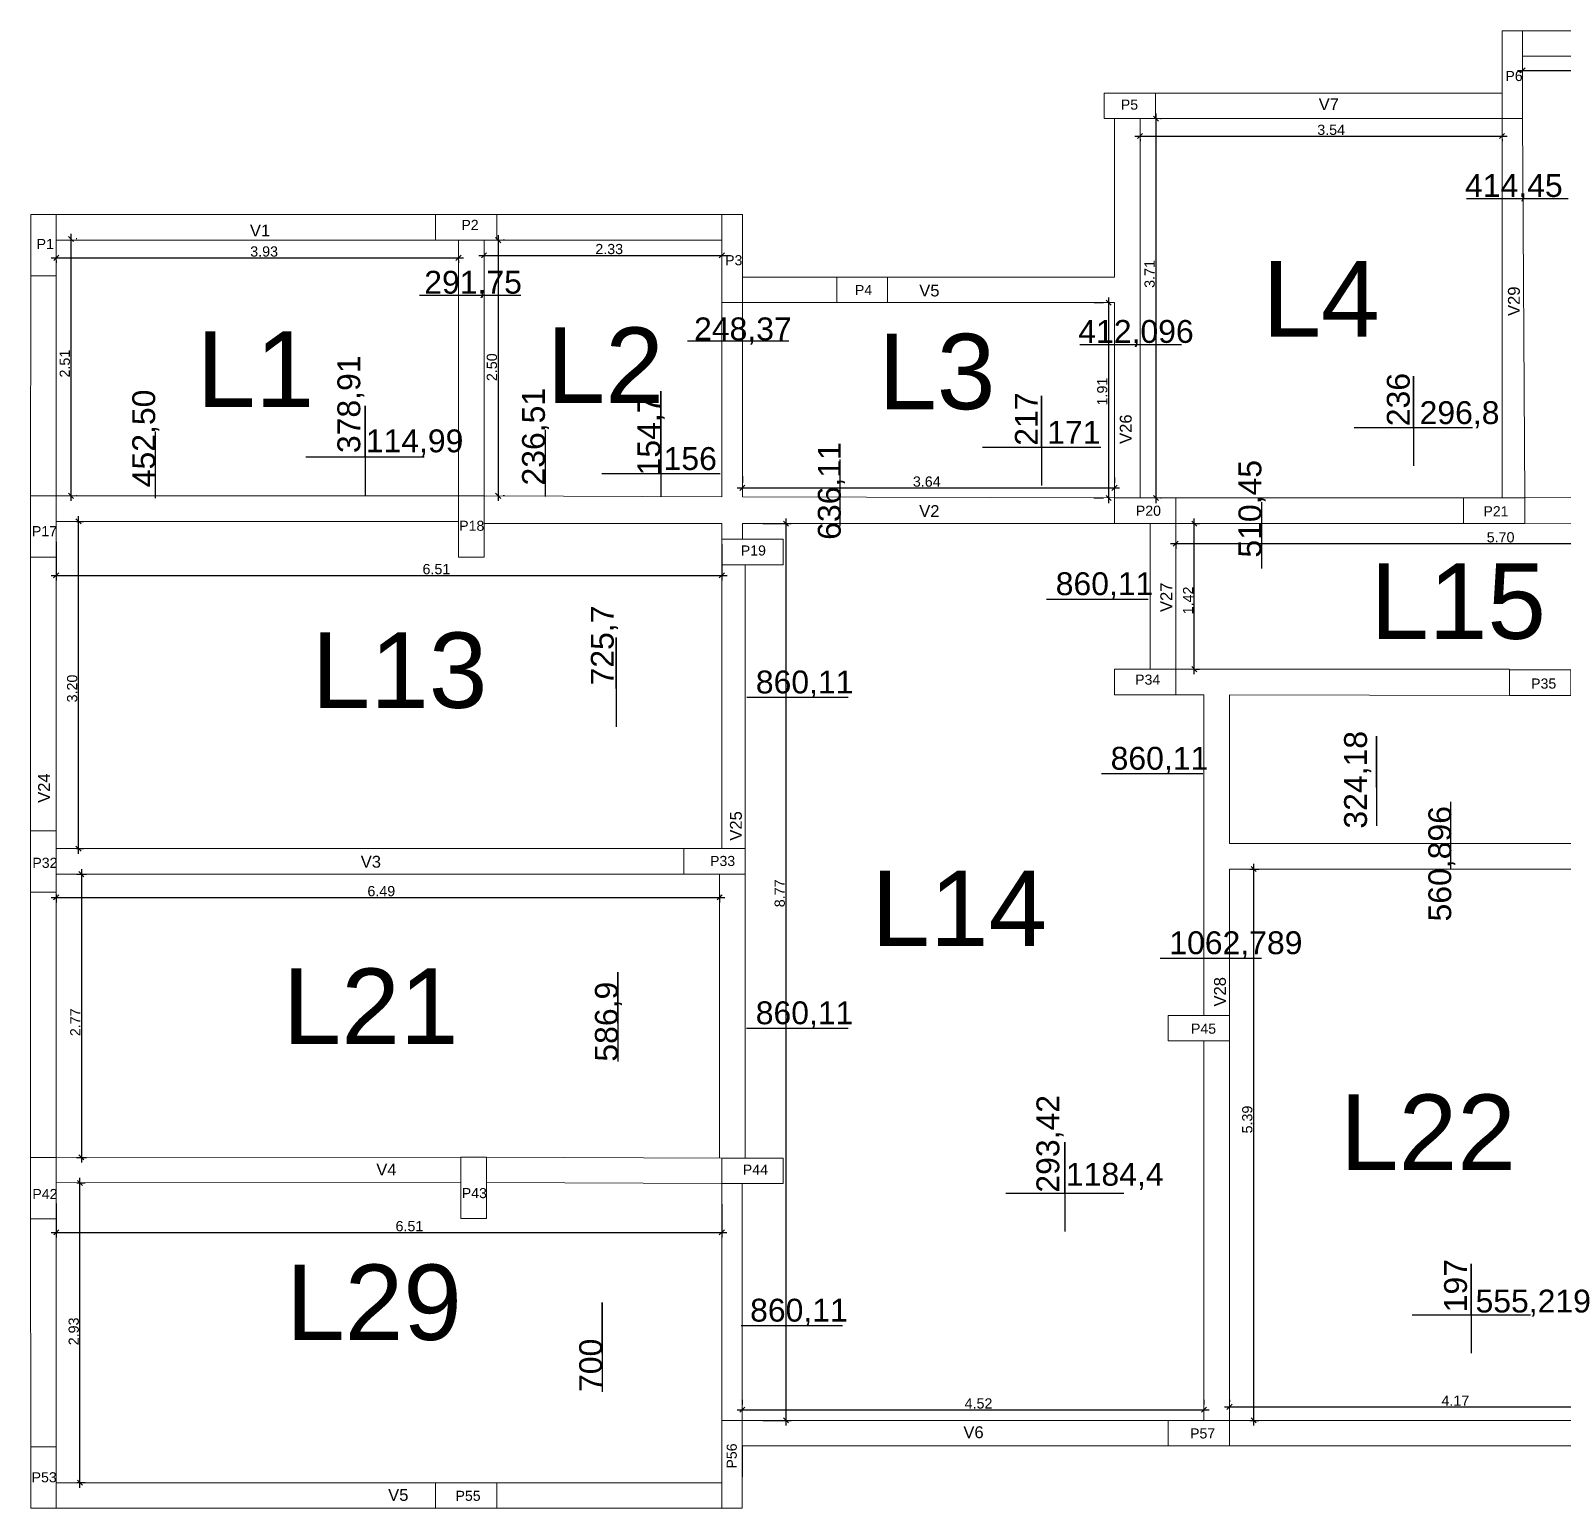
# Model space of a CAD drawing. Header units: millimetres. Extents: x 2878 to 6301, y 540 to 1980.
# Drawn here: x 2912.38 to 2927.36, y 620.79 to 635.24 of the extents above; entities that cross this region are included whole.
import ezdxf

# ---------------------------------------------------------------- set-up
doc = ezdxf.new("R2010")
doc.units = ezdxf.units.MM
doc.header["$LTSCALE"] = 4
for name, color, linetype, lineweight in [('ALVENARIA', 4, 'Continuous', 20), ('COTAS', 35, 'Continuous', 5), ('PILAR', 1, 'Continuous', 5), ('TEXTO', 5, 'Continuous', 20)]:
    doc.layers.add(name, color=color, linetype=linetype, lineweight=lineweight)
doc.layers.add('LINHA DE MOMENTOS', color=42, linetype='Continuous')
doc.styles.get("Standard").update_dxf_attribs({"font": 'arial.ttf'})
doc.dimstyles.new('ISO-25', dxfattribs={"dimscale": 0, "dimtxt": 0.1, "dimasz": 0.05, "dimexe": 0.05, "dimexo": 0.2, "dimgap": 0.01, "dimtad": 1, "dimzin": 4, "dimdsep": 46, "dimtxsty": 'Standard', "dimblk": 'OBLIQUE', "dimcen": 0.1, "dimdle": 0.05, "dimclrt": 256, "dimadec": 0, "dimazin": 0, "dimtfac": 1, "dimtix": 1, "dimtofl": 0, "dimtmove": 0, "dimatfit": 3, "dimfxl": 1, "dimtfillclr": 256, "dimarcsym": 0})

# ---------------------------------------------------------------- blocks, each defined once
blk = doc.blocks.new('PILAR')
at = {"layer": 'PILAR', "ltscale": 0.01}
blk.add_lwpolyline([(-0.15, 0), (0.1, 0), (0.1, -0.6), (-0.15, -0.6)], close=True, dxfattribs=at)
blk = doc.blocks.new('_Oblique')
at = {"color": 0, "linetype": 'ByBlock', "lineweight": -2}
blk.add_line((-0.5, -0.5), (0.5, 0.5), dxfattribs=at)
blk = doc.blocks.new('*D848')
at = {"layer": 'COTAS', "color": 0, "lineweight": -2, "transparency": 16777216}
for p, q in [((2912.584, 633.015), (2916.618, 633.015)), ((2912.634, 632.987), (2912.634, 632.965)), ((2916.568, 632.987), (2916.568, 632.965))]:
    blk.add_line(p, q, dxfattribs=at)
at = {"layer": 'Defpoints', "color": 0, "transparency": 16777216}
for p in [(2912.634, 633.187), (2916.568, 633.187), (2916.568, 633.015)]:
    blk.add_point(p, dxfattribs=at)
at = {"layer": 'COTAS', "color": 0, "lineweight": -2, "transparency": 16777216, "xscale": 0.05, "yscale": 0.05, "zscale": 0.05, "rotation": 180}
blk.add_blockref('_Oblique', (2912.634, 633.015), dxfattribs=at)
at = {"layer": 'COTAS', "color": 0, "lineweight": -2, "transparency": 16777216, "xscale": 0.05, "yscale": 0.05, "zscale": 0.05}
blk.add_blockref('_Oblique', (2916.568, 633.015), dxfattribs=at)
at = {"layer": 'COTAS', "transparency": 16777216, "insert": (2914.667, 633.076), "char_height": 0.1, "attachment_point": 5}
blk.add_mtext('3.93', dxfattribs=at)
blk = doc.blocks.new('*D849')
at = {"layer": 'COTAS', "color": 0, "lineweight": -2, "transparency": 16777216}
for p, q in [((2912.779, 630.637), (2912.779, 633.249)), ((2912.834, 633.199), (2912.829, 633.199)), ((2912.833, 630.687), (2912.829, 630.687))]:
    blk.add_line(p, q, dxfattribs=at)
at = {"layer": 'Defpoints', "color": 0, "transparency": 16777216}
for p in [(2912.634, 633.199), (2912.779, 633.199), (2912.633, 630.687)]:
    blk.add_point(p, dxfattribs=at)
at = {"layer": 'COTAS', "color": 0, "lineweight": -2, "transparency": 16777216, "xscale": 0.05, "yscale": 0.05, "zscale": 0.05}
for p, rotation in [((2912.779, 633.199), 90), ((2912.779, 630.687), 270)]:
    blk.add_blockref('_Oblique', p, dxfattribs=dict(at, rotation=rotation))
at = {"layer": 'COTAS', "transparency": 16777216, "insert": (2912.718, 631.98), "char_height": 0.1, "attachment_point": 5, "rotation": 90}
blk.add_mtext('2.51', dxfattribs=at)
blk = doc.blocks.new('*D850')
at = {"layer": 'COTAS', "color": 0, "lineweight": -2, "transparency": 16777216}
for p, q in [((2916.768, 633.039), (2919.194, 633.039)), ((2916.818, 632.987), (2916.818, 632.989)), ((2919.144, 632.987), (2919.144, 632.989))]:
    blk.add_line(p, q, dxfattribs=at)
at = {"layer": 'Defpoints', "color": 0, "transparency": 16777216}
for p in [(2916.818, 633.187), (2919.144, 633.187), (2919.144, 633.039)]:
    blk.add_point(p, dxfattribs=at)
at = {"layer": 'COTAS', "color": 0, "lineweight": -2, "transparency": 16777216, "xscale": 0.05, "yscale": 0.05, "zscale": 0.05, "rotation": 180}
blk.add_blockref('_Oblique', (2916.818, 633.039), dxfattribs=at)
at = {"layer": 'COTAS', "color": 0, "lineweight": -2, "transparency": 16777216, "xscale": 0.05, "yscale": 0.05, "zscale": 0.05}
blk.add_blockref('_Oblique', (2919.144, 633.039), dxfattribs=at)
at = {"layer": 'COTAS', "transparency": 16777216, "insert": (2918.042, 633.1), "char_height": 0.1, "attachment_point": 5}
blk.add_mtext('2.33', dxfattribs=at)
blk = doc.blocks.new('*D851')
at = {"layer": 'COTAS', "color": 0, "lineweight": -2, "transparency": 16777216}
for p, q in [((2916.956, 633.237), (2916.956, 630.637)), ((2917.018, 633.187), (2917.006, 633.187)), ((2917.018, 630.687), (2917.006, 630.687))]:
    blk.add_line(p, q, dxfattribs=at)
at = {"layer": 'Defpoints', "color": 0, "transparency": 16777216}
for p in [(2916.818, 633.187), (2916.818, 630.687), (2916.956, 630.687)]:
    blk.add_point(p, dxfattribs=at)
at = {"layer": 'COTAS', "color": 0, "lineweight": -2, "transparency": 16777216, "xscale": 0.05, "yscale": 0.05, "zscale": 0.05}
for p, rotation in [((2916.956, 633.187), 90), ((2916.956, 630.687), 270)]:
    blk.add_blockref('_Oblique', p, dxfattribs=dict(at, rotation=rotation))
at = {"layer": 'COTAS', "transparency": 16777216, "insert": (2916.895, 631.945), "char_height": 0.1, "attachment_point": 5, "rotation": 90}
blk.add_mtext('2.50', dxfattribs=at)
blk = doc.blocks.new('*D852')
at = {"layer": 'COTAS', "color": 0, "lineweight": -2, "transparency": 16777216}
for p, q in [((2919.344, 630.879), (2919.344, 630.815)), ((2922.984, 630.866), (2922.984, 630.815)), ((2919.294, 630.765), (2923.034, 630.765))]:
    blk.add_line(p, q, dxfattribs=at)
at = {"layer": 'Defpoints', "color": 0, "transparency": 16777216}
for p in [(2922.984, 630.765), (2919.344, 630.679), (2922.984, 630.666)]:
    blk.add_point(p, dxfattribs=at)
at = {"layer": 'COTAS', "color": 0, "lineweight": -2, "transparency": 16777216, "xscale": 0.05, "yscale": 0.05, "zscale": 0.05, "rotation": 180}
blk.add_blockref('_Oblique', (2919.344, 630.765), dxfattribs=at)
at = {"layer": 'COTAS', "color": 0, "lineweight": -2, "transparency": 16777216, "xscale": 0.05, "yscale": 0.05, "zscale": 0.05}
blk.add_blockref('_Oblique', (2922.984, 630.765), dxfattribs=at)
at = {"layer": 'COTAS', "transparency": 16777216, "insert": (2921.148, 630.826), "char_height": 0.1, "attachment_point": 5}
blk.add_mtext('3.64', dxfattribs=at)
blk = doc.blocks.new('*D853')
at = {"layer": 'COTAS', "color": 0, "lineweight": -2, "transparency": 16777216}
for p, q in [((2922.784, 632.577), (2922.876, 632.577)), ((2922.926, 632.627), (2922.926, 630.616)), ((2922.783, 630.666), (2922.876, 630.666))]:
    blk.add_line(p, q, dxfattribs=at)
at = {"layer": 'Defpoints', "color": 0, "transparency": 16777216}
for p in [(2922.984, 632.577), (2922.926, 630.666), (2922.983, 630.666)]:
    blk.add_point(p, dxfattribs=at)
at = {"layer": 'COTAS', "color": 0, "lineweight": -2, "transparency": 16777216, "xscale": 0.05, "yscale": 0.05, "zscale": 0.05}
for p, rotation in [((2922.926, 632.577), 90), ((2922.926, 630.666), 270)]:
    blk.add_blockref('_Oblique', p, dxfattribs=dict(at, rotation=rotation))
at = {"layer": 'COTAS', "transparency": 16777216, "insert": (2922.865, 631.707), "char_height": 0.1, "attachment_point": 5, "rotation": 90}
blk.add_mtext('1.91', dxfattribs=at)
blk = doc.blocks.new('*D854')
at = {"layer": 'COTAS', "color": 0, "lineweight": -2, "transparency": 16777216}
for p, q in [((2923.184, 634.205), (2926.824, 634.205)), ((2923.234, 634.176), (2923.234, 634.155)), ((2926.774, 634.176), (2926.774, 634.155))]:
    blk.add_line(p, q, dxfattribs=at)
at = {"layer": 'Defpoints', "color": 0, "transparency": 16777216}
for p in [(2923.234, 634.376), (2926.774, 634.376), (2926.774, 634.205)]:
    blk.add_point(p, dxfattribs=at)
at = {"layer": 'COTAS', "color": 0, "lineweight": -2, "transparency": 16777216, "xscale": 0.05, "yscale": 0.05, "zscale": 0.05, "rotation": 180}
blk.add_blockref('_Oblique', (2923.234, 634.205), dxfattribs=at)
at = {"layer": 'COTAS', "color": 0, "lineweight": -2, "transparency": 16777216, "xscale": 0.05, "yscale": 0.05, "zscale": 0.05}
blk.add_blockref('_Oblique', (2926.774, 634.205), dxfattribs=at)
at = {"layer": 'COTAS', "transparency": 16777216, "insert": (2925.103, 634.266), "char_height": 0.1, "attachment_point": 5}
blk.add_mtext('3.54', dxfattribs=at)
blk = doc.blocks.new('*D855')
at = {"layer": 'COTAS', "color": 0, "lineweight": -2, "transparency": 16777216}
for p, q in [((2923.389, 634.426), (2923.389, 630.616)), ((2923.434, 634.376), (2923.439, 634.376)), ((2923.434, 630.666), (2923.439, 630.666))]:
    blk.add_line(p, q, dxfattribs=at)
at = {"layer": 'Defpoints', "color": 0, "transparency": 16777216}
for p in [(2923.234, 634.376), (2923.234, 630.666), (2923.389, 630.666)]:
    blk.add_point(p, dxfattribs=at)
at = {"layer": 'COTAS', "color": 0, "lineweight": -2, "transparency": 16777216, "xscale": 0.05, "yscale": 0.05, "zscale": 0.05}
for p, rotation in [((2923.389, 634.376), 90), ((2923.389, 630.666), 270)]:
    blk.add_blockref('_Oblique', p, dxfattribs=dict(at, rotation=rotation))
at = {"layer": 'COTAS', "transparency": 16777216, "insert": (2923.328, 632.857), "char_height": 0.1, "attachment_point": 5, "rotation": 90}
blk.add_mtext('3.71', dxfattribs=at)
blk = doc.blocks.new('*D856')
at = {"layer": 'COTAS', "color": 0, "lineweight": -2, "transparency": 16777216}
for p, q in [((2926.924, 634.848), (2929.349, 634.848)), ((2926.974, 634.786), (2926.974, 634.798)), ((2929.299, 634.786), (2929.299, 634.798))]:
    blk.add_line(p, q, dxfattribs=at)
at = {"layer": 'Defpoints', "color": 0, "transparency": 16777216}
for p in [(2926.974, 634.986), (2929.299, 634.986), (2929.299, 634.848)]:
    blk.add_point(p, dxfattribs=at)
at = {"layer": 'COTAS', "color": 0, "lineweight": -2, "transparency": 16777216, "xscale": 0.05, "yscale": 0.05, "zscale": 0.05, "rotation": 180}
blk.add_blockref('_Oblique', (2926.974, 634.848), dxfattribs=at)
at = {"layer": 'COTAS', "color": 0, "lineweight": -2, "transparency": 16777216, "xscale": 0.05, "yscale": 0.05, "zscale": 0.05}
blk.add_blockref('_Oblique', (2929.299, 634.848), dxfattribs=at)
at = {"layer": 'COTAS', "transparency": 16777216, "insert": (2928.22, 634.909), "char_height": 0.1, "attachment_point": 5}
blk.add_mtext('2.33', dxfattribs=at)
blk = doc.blocks.new('*D810')
at = {"layer": 'COTAS', "color": 0, "lineweight": -2, "transparency": 16777216}
for p, q in [((2919.293, 621.75), (2923.909, 621.75)), ((2919.343, 621.846), (2919.343, 621.8)), ((2923.859, 621.846), (2923.859, 621.8))]:
    blk.add_line(p, q, dxfattribs=at)
at = {"layer": 'Defpoints', "color": 0, "transparency": 16777216}
for p in [(2923.859, 621.75), (2919.343, 621.646), (2923.859, 621.646)]:
    blk.add_point(p, dxfattribs=at)
at = {"layer": 'COTAS', "color": 0, "lineweight": -2, "transparency": 16777216, "xscale": 0.05, "yscale": 0.05, "zscale": 0.05, "rotation": 180}
blk.add_blockref('_Oblique', (2919.343, 621.75), dxfattribs=at)
at = {"layer": 'COTAS', "color": 0, "lineweight": -2, "transparency": 16777216, "xscale": 0.05, "yscale": 0.05, "zscale": 0.05}
blk.add_blockref('_Oblique', (2923.859, 621.75), dxfattribs=at)
at = {"layer": 'COTAS', "transparency": 16777216, "insert": (2921.654, 621.811), "char_height": 0.1, "attachment_point": 5}
blk.add_mtext('4.52', dxfattribs=at)
blk = doc.blocks.new('*D811')
at = {"layer": 'COTAS', "color": 0, "lineweight": -2, "transparency": 16777216}
for p, q in [((2919.544, 630.416), (2919.821, 630.416)), ((2919.771, 630.466), (2919.771, 621.596)), ((2919.543, 621.646), (2919.821, 621.646))]:
    blk.add_line(p, q, dxfattribs=at)
at = {"layer": 'Defpoints', "color": 0, "transparency": 16777216}
for p in [(2919.344, 630.416), (2919.343, 621.646), (2919.771, 621.646)]:
    blk.add_point(p, dxfattribs=at)
at = {"layer": 'COTAS', "color": 0, "lineweight": -2, "transparency": 16777216, "xscale": 0.05, "yscale": 0.05, "zscale": 0.05}
for p, rotation in [((2919.771, 630.416), 90), ((2919.771, 621.646), 270)]:
    blk.add_blockref('_Oblique', p, dxfattribs=dict(at, rotation=rotation))
at = {"layer": 'COTAS', "transparency": 16777216, "insert": (2919.71, 626.8), "char_height": 0.1, "attachment_point": 5, "rotation": 90}
blk.add_mtext('8.77', dxfattribs=at)
blk = doc.blocks.new('*D816')
at = {"layer": 'COTAS', "color": 0, "lineweight": -2, "transparency": 16777216}
for p, q in [((2924.059, 621.779), (2928.325, 621.779)), ((2924.109, 621.846), (2924.109, 621.829)), ((2928.275, 621.846), (2928.275, 621.829))]:
    blk.add_line(p, q, dxfattribs=at)
at = {"layer": 'Defpoints', "color": 0, "transparency": 16777216}
for p in [(2928.275, 621.779), (2924.109, 621.646), (2928.275, 621.646)]:
    blk.add_point(p, dxfattribs=at)
at = {"layer": 'COTAS', "color": 0, "lineweight": -2, "transparency": 16777216, "xscale": 0.05, "yscale": 0.05, "zscale": 0.05, "rotation": 180}
blk.add_blockref('_Oblique', (2924.109, 621.779), dxfattribs=at)
at = {"layer": 'COTAS', "color": 0, "lineweight": -2, "transparency": 16777216, "xscale": 0.05, "yscale": 0.05, "zscale": 0.05}
blk.add_blockref('_Oblique', (2928.275, 621.779), dxfattribs=at)
at = {"layer": 'COTAS', "transparency": 16777216, "insert": (2926.318, 621.839), "char_height": 0.1, "attachment_point": 5}
blk.add_mtext('4.17', dxfattribs=at)
blk = doc.blocks.new('*D817')
at = {"layer": 'COTAS', "color": 0, "lineweight": -2, "transparency": 16777216}
for p, q in [((2924.309, 627.037), (2924.394, 627.037)), ((2924.344, 627.087), (2924.344, 621.596)), ((2924.309, 621.646), (2924.394, 621.646))]:
    blk.add_line(p, q, dxfattribs=at)
at = {"layer": 'Defpoints', "color": 0, "transparency": 16777216}
for p in [(2924.109, 627.037), (2924.109, 621.646), (2924.344, 621.646)]:
    blk.add_point(p, dxfattribs=at)
at = {"layer": 'COTAS', "color": 0, "lineweight": -2, "transparency": 16777216, "xscale": 0.05, "yscale": 0.05, "zscale": 0.05}
for p, rotation in [((2924.344, 627.037), 90), ((2924.344, 621.646), 270)]:
    blk.add_blockref('_Oblique', p, dxfattribs=dict(at, rotation=rotation))
at = {"layer": 'COTAS', "transparency": 16777216, "insert": (2924.283, 624.588), "char_height": 0.1, "attachment_point": 5, "rotation": 90}
blk.add_mtext('5.39', dxfattribs=at)
blk = doc.blocks.new('*D832')
at = {"layer": 'COTAS', "color": 0, "lineweight": -2, "transparency": 16777216}
for p, q in [((2912.633, 630.237), (2912.633, 629.859)), ((2919.144, 630.216), (2919.144, 629.859)), ((2912.583, 629.909), (2919.194, 629.909))]:
    blk.add_line(p, q, dxfattribs=at)
at = {"layer": 'Defpoints', "color": 0, "transparency": 16777216}
for p in [(2912.633, 630.437), (2919.144, 630.416), (2919.144, 629.909)]:
    blk.add_point(p, dxfattribs=at)
at = {"layer": 'COTAS', "color": 0, "lineweight": -2, "transparency": 16777216, "xscale": 0.05, "yscale": 0.05, "zscale": 0.05, "rotation": 180}
blk.add_blockref('_Oblique', (2912.633, 629.909), dxfattribs=at)
at = {"layer": 'COTAS', "color": 0, "lineweight": -2, "transparency": 16777216, "xscale": 0.05, "yscale": 0.05, "zscale": 0.05}
blk.add_blockref('_Oblique', (2919.144, 629.909), dxfattribs=at)
at = {"layer": 'COTAS', "transparency": 16777216, "insert": (2916.352, 629.97), "char_height": 0.1, "attachment_point": 5}
blk.add_mtext('6.51', dxfattribs=at)
blk = doc.blocks.new('*D833')
at = {"layer": 'COTAS', "color": 0, "lineweight": -2, "transparency": 16777216}
for p, q in [((2912.833, 630.437), (2912.901, 630.437)), ((2912.851, 627.187), (2912.851, 630.487)), ((2912.833, 627.237), (2912.901, 627.237))]:
    blk.add_line(p, q, dxfattribs=at)
at = {"layer": 'Defpoints', "color": 0, "transparency": 16777216}
for p in [(2912.633, 630.437), (2912.851, 630.437), (2912.633, 627.237)]:
    blk.add_point(p, dxfattribs=at)
at = {"layer": 'COTAS', "color": 0, "lineweight": -2, "transparency": 16777216, "xscale": 0.05, "yscale": 0.05, "zscale": 0.05}
for p, rotation in [((2912.851, 630.437), 90), ((2912.851, 627.237), 270)]:
    blk.add_blockref('_Oblique', p, dxfattribs=dict(at, rotation=rotation))
at = {"layer": 'COTAS', "transparency": 16777216, "insert": (2912.79, 628.803), "char_height": 0.1, "attachment_point": 5, "rotation": 90}
blk.add_mtext('3.20', dxfattribs=at)
blk = doc.blocks.new('*D836')
at = {"layer": 'COTAS', "color": 0, "lineweight": -2, "transparency": 16777216}
for p, q in [((2923.764, 628.942), (2923.764, 630.466)), ((2923.783, 630.416), (2923.814, 630.416)), ((2923.784, 628.992), (2923.814, 628.992))]:
    blk.add_line(p, q, dxfattribs=at)
at = {"layer": 'Defpoints', "color": 0, "transparency": 16777216}
for p in [(2923.583, 630.416), (2923.764, 630.416), (2923.584, 628.992)]:
    blk.add_point(p, dxfattribs=at)
at = {"layer": 'COTAS', "color": 0, "lineweight": -2, "transparency": 16777216, "xscale": 0.05, "yscale": 0.05, "zscale": 0.05}
for p, rotation in [((2923.764, 630.416), 90), ((2923.764, 628.992), 270)]:
    blk.add_blockref('_Oblique', p, dxfattribs=dict(at, rotation=rotation))
at = {"layer": 'COTAS', "transparency": 16777216, "insert": (2923.704, 629.664), "char_height": 0.1, "attachment_point": 5, "rotation": 90}
blk.add_mtext('1.42', dxfattribs=at)
blk = doc.blocks.new('*D837')
at = {"layer": 'COTAS', "color": 0, "lineweight": -2, "transparency": 16777216}
for p, q in [((2923.533, 630.22), (2929.337, 630.22)), ((2923.583, 630.216), (2923.583, 630.17)), ((2929.287, 630.234), (2929.287, 630.17))]:
    blk.add_line(p, q, dxfattribs=at)
at = {"layer": 'Defpoints', "color": 0, "transparency": 16777216}
for p in [(2923.583, 630.416), (2929.287, 630.434), (2929.287, 630.22)]:
    blk.add_point(p, dxfattribs=at)
at = {"layer": 'COTAS', "color": 0, "lineweight": -2, "transparency": 16777216, "xscale": 0.05, "yscale": 0.05, "zscale": 0.05, "rotation": 180}
blk.add_blockref('_Oblique', (2923.583, 630.22), dxfattribs=at)
at = {"layer": 'COTAS', "color": 0, "lineweight": -2, "transparency": 16777216, "xscale": 0.05, "yscale": 0.05, "zscale": 0.05}
blk.add_blockref('_Oblique', (2929.287, 630.22), dxfattribs=at)
at = {"layer": 'COTAS', "transparency": 16777216, "insert": (2926.76, 630.281), "char_height": 0.1, "attachment_point": 5}
blk.add_mtext('5.70', dxfattribs=at)
blk = doc.blocks.new('*D840')
at = {"layer": 'COTAS', "color": 0, "lineweight": -2, "transparency": 16777216}
for p, q in [((2912.833, 626.987), (2912.93, 626.987)), ((2912.88, 627.037), (2912.88, 624.168)), ((2912.833, 624.218), (2912.93, 624.218))]:
    blk.add_line(p, q, dxfattribs=at)
at = {"layer": 'Defpoints', "color": 0, "transparency": 16777216}
for p in [(2912.633, 626.987), (2912.633, 624.218), (2912.88, 624.218)]:
    blk.add_point(p, dxfattribs=at)
at = {"layer": 'COTAS', "color": 0, "lineweight": -2, "transparency": 16777216, "xscale": 0.05, "yscale": 0.05, "zscale": 0.05}
for p, rotation in [((2912.88, 626.987), 90), ((2912.88, 624.218), 270)]:
    blk.add_blockref('_Oblique', p, dxfattribs=dict(at, rotation=rotation))
at = {"layer": 'COTAS', "transparency": 16777216, "insert": (2912.82, 625.539), "char_height": 0.1, "attachment_point": 5, "rotation": 90}
blk.add_mtext('2.77', dxfattribs=at)
blk = doc.blocks.new('*D841')
at = {"layer": 'COTAS', "color": 0, "lineweight": -2, "transparency": 16777216}
for p, q in [((2912.583, 626.76), (2919.172, 626.76)), ((2912.633, 626.787), (2912.633, 626.71)), ((2919.122, 626.787), (2919.122, 626.71))]:
    blk.add_line(p, q, dxfattribs=at)
at = {"layer": 'Defpoints', "color": 0, "transparency": 16777216}
for p in [(2912.633, 626.987), (2919.122, 626.987), (2919.122, 626.76)]:
    blk.add_point(p, dxfattribs=at)
at = {"layer": 'COTAS', "color": 0, "lineweight": -2, "transparency": 16777216, "xscale": 0.05, "yscale": 0.05, "zscale": 0.05, "rotation": 180}
blk.add_blockref('_Oblique', (2912.633, 626.76), dxfattribs=at)
at = {"layer": 'COTAS', "color": 0, "lineweight": -2, "transparency": 16777216, "xscale": 0.05, "yscale": 0.05, "zscale": 0.05}
blk.add_blockref('_Oblique', (2919.122, 626.76), dxfattribs=at)
at = {"layer": 'COTAS', "transparency": 16777216, "insert": (2915.813, 626.821), "char_height": 0.1, "attachment_point": 5}
blk.add_mtext('6.49', dxfattribs=at)
blk = doc.blocks.new('*D842')
at = {"layer": 'COTAS', "color": 0, "lineweight": -2, "transparency": 16777216}
for p, q in [((2912.634, 623.768), (2912.634, 623.434)), ((2919.143, 623.761), (2919.143, 623.434)), ((2912.584, 623.484), (2919.193, 623.484))]:
    blk.add_line(p, q, dxfattribs=at)
at = {"layer": 'Defpoints', "color": 0, "transparency": 16777216}
for p in [(2912.634, 623.968), (2919.143, 623.961), (2919.143, 623.484)]:
    blk.add_point(p, dxfattribs=at)
at = {"layer": 'COTAS', "color": 0, "lineweight": -2, "transparency": 16777216, "xscale": 0.05, "yscale": 0.05, "zscale": 0.05, "rotation": 180}
blk.add_blockref('_Oblique', (2912.634, 623.484), dxfattribs=at)
at = {"layer": 'COTAS', "color": 0, "lineweight": -2, "transparency": 16777216, "xscale": 0.05, "yscale": 0.05, "zscale": 0.05}
blk.add_blockref('_Oblique', (2919.143, 623.484), dxfattribs=at)
at = {"layer": 'COTAS', "transparency": 16777216, "insert": (2916.088, 623.545), "char_height": 0.1, "attachment_point": 5}
blk.add_mtext('6.51', dxfattribs=at)
blk = doc.blocks.new('*D843')
at = {"layer": 'COTAS', "color": 0, "lineweight": -2, "transparency": 16777216}
for p, q in [((2912.834, 623.968), (2912.916, 623.968)), ((2912.866, 620.988), (2912.866, 624.018)), ((2912.834, 621.038), (2912.916, 621.038))]:
    blk.add_line(p, q, dxfattribs=at)
at = {"layer": 'Defpoints', "color": 0, "transparency": 16777216}
for p in [(2912.634, 623.968), (2912.866, 623.968), (2912.634, 621.038)]:
    blk.add_point(p, dxfattribs=at)
at = {"layer": 'COTAS', "color": 0, "lineweight": -2, "transparency": 16777216, "xscale": 0.05, "yscale": 0.05, "zscale": 0.05}
for p, rotation in [((2912.866, 623.968), 90), ((2912.866, 621.038), 270)]:
    blk.add_blockref('_Oblique', p, dxfattribs=dict(at, rotation=rotation))
at = {"layer": 'COTAS', "transparency": 16777216, "insert": (2912.805, 622.516), "char_height": 0.1, "attachment_point": 5, "rotation": 90}
blk.add_mtext('2.93', dxfattribs=at)

msp = doc.modelspace()

# ---------------------------------------------------------------- linework, layer by layer
at = {"layer": 'ALVENARIA'}
for p, q in [((2929.173, 635.236), (2926.974, 635.236)), ((2929.173, 634.986), (2926.974, 634.986)), ((2923.384, 634.626), (2926.774, 634.626)), ((2922.984, 632.827), (2922.984, 634.376)), ((2923.234, 630.666), (2923.234, 634.376)), ((2923.384, 634.376), (2926.774, 634.376)), ((2926.774, 634.376), (2926.774, 630.666)), ((2926.996, 630.666), (2926.974, 634.376)), ((2912.634, 633.437), (2916.344, 633.437)), ((2916.644, 633.437), (2916.644, 633.437)), ((2916.944, 633.437), (2919.144, 633.437)), ((2919.344, 633.437), (2919.344, 632.727)), ((2916.344, 633.187), (2912.634, 633.187)), ((2916.568, 630.687), (2916.568, 633.187)), ((2916.744, 633.187), (2916.944, 633.187)), ((2916.818, 630.687), (2916.818, 633.187)), ((2916.944, 633.187), (2919.144, 633.187)), ((2912.384, 632.837), (2912.383, 630.687)), ((2912.634, 632.837), (2912.633, 630.687)), ((2920.269, 632.827), (2919.344, 632.827)), ((2920.764, 632.827), (2920.269, 632.827)), ((2920.764, 632.827), (2922.984, 632.827)), ((2919.144, 632.577), (2919.144, 630.679)), ((2919.344, 632.577), (2920.269, 632.577)), ((2919.344, 632.577), (2919.344, 630.679)), ((2920.444, 632.577), (2920.269, 632.577)), ((2920.764, 632.577), (2920.544, 632.577)), ((2920.764, 632.577), (2922.984, 632.577)), ((2922.984, 630.666), (2922.984, 632.577)), ((2916.568, 630.687), (2912.633, 630.687)), ((2919.144, 630.679), (2916.818, 630.687)), ((2922.984, 630.666), (2919.344, 630.679)), ((2926.396, 630.666), (2923.583, 630.666)), ((2926.994, 630.666), (2929.289, 630.684)), ((2916.568, 630.437), (2912.633, 630.437)), ((2919.144, 630.416), (2916.818, 630.416)), ((2919.144, 630.416), (2919.144, 630.262)), ((2922.983, 630.416), (2919.344, 630.416)), ((2919.344, 630.416), (2919.344, 630.262)), ((2922.984, 630.516), (2922.984, 630.516)), ((2923.334, 628.992), (2923.334, 630.416)), ((2926.396, 630.416), (2923.583, 630.416)), ((2923.584, 628.992), (2923.584, 630.416)), ((2926.996, 630.416), (2929.287, 630.434)), ((2912.383, 630.087), (2912.383, 627.412)), ((2912.633, 630.087), (2912.633, 627.412)), ((2919.143, 630.012), (2919.143, 627.237)), ((2919.372, 627.237), (2919.372, 630.012)), ((2923.584, 628.992), (2926.846, 628.992)), ((2923.859, 628.741), (2923.584, 628.742)), ((2923.859, 625.606), (2923.859, 628.741)), ((2926.846, 628.735), (2924.109, 628.741)), ((2924.109, 627.287), (2924.109, 628.741)), ((2927.875, 627.287), (2924.109, 627.287)), ((2918.772, 627.237), (2912.633, 627.237)), ((2918.772, 626.987), (2912.633, 626.987)), ((2919.122, 626.987), (2919.122, 624.211)), ((2919.372, 626.987), (2919.372, 624.211)), ((2924.109, 625.606), (2924.109, 627.037)), ((2927.875, 627.037), (2924.109, 627.037)), ((2912.383, 624.218), (2912.383, 626.812)), ((2912.633, 624.218), (2912.633, 626.812)), ((2923.859, 621.646), (2923.859, 625.356)), ((2924.109, 621.646), (2924.109, 625.356)), ((2916.591, 624.221), (2912.633, 624.218)), ((2919.143, 624.211), (2916.841, 624.221)), ((2916.591, 623.971), (2912.634, 623.968)), ((2919.142, 623.961), (2916.84, 623.971)), ((2919.143, 623.961), (2919.143, 621.646)), ((2919.343, 621.646), (2919.343, 623.961)), ((2912.384, 621.386), (2912.383, 623.618)), ((2912.634, 621.386), (2912.633, 623.618)), ((2923.509, 621.646), (2919.343, 621.646)), ((2924.109, 621.646), (2928.275, 621.646)), ((2919.343, 620.786), (2919.344, 621.396)), ((2923.509, 621.396), (2919.344, 621.396)), ((2924.109, 621.396), (2928.275, 621.396)), ((2916.344, 621.036), (2912.63, 621.036)), ((2916.744, 621.036), (2916.944, 621.036)), ((2919.143, 621.036), (2916.944, 621.036)), ((2916.344, 620.786), (2912.634, 620.786)), ((2916.644, 620.786), (2916.944, 620.786)), ((2919.143, 620.786), (2916.944, 620.786))]:
    msp.add_line(p, q, dxfattribs=at)
at = {"layer": 'ALVENARIA', "ltscale": 200}
msp.add_line((2912.634, 633.437), (2912.634, 633.437), dxfattribs=at)
at = {"layer": 'ALVENARIA', "ltscale": 0.03}
for p, q in [((2912.633, 627.437), (2912.633, 627.537)), ((2923.734, 625.356), (2923.734, 625.356)), ((2912.634, 620.786), (2912.484, 620.786))]:
    msp.add_line(p, q, dxfattribs=at)
at = {"layer": 'LINHA DE MOMENTOS'}
for p, q in [((2927.42, 633.591), (2926.428, 633.591)), ((2917.177, 632.646), (2916.185, 632.646)), ((2919.8, 632.201), (2918.809, 632.201)), ((2923.638, 632.164), (2922.646, 632.164)), ((2913.606, 630.665), (2913.606, 631.315)), ((2917.418, 630.682), (2917.418, 631.332)), ((2925.329, 631.357), (2926.486, 631.357)), ((2921.693, 631.164), (2922.849, 631.164)), ((2915.076, 631.067), (2916.232, 631.067)), ((2920.3, 630.392), (2920.3, 631.042)), ((2917.97, 630.904), (2919.126, 630.904)), ((2924.426, 629.977), (2924.426, 630.626)), ((2923.312, 629.675), (2922.32, 629.675)), ((2920.379, 628.714), (2919.387, 628.714)), ((2923.849, 627.968), (2922.858, 627.968)), ((2926.273, 627.044), (2926.273, 627.694)), ((2924.423, 626.164), (2923.431, 626.164)), ((2920.378, 625.479), (2919.386, 625.479)), ((2921.92, 623.868), (2923.076, 623.868)), ((2925.895, 622.677), (2927.051, 622.677)), ((2920.322, 622.57), (2919.331, 622.57))]:
    msp.add_line(p, q, dxfattribs=at)
for points in [[(2925.907, 631.357), (2925.907, 631.857), (2925.907, 630.982)], [(2918.548, 631.004), (2918.548, 631.712), (2918.548, 630.683)], [(2922.271, 631.164), (2922.271, 631.664), (2922.271, 630.789)], [(2915.654, 631.067), (2915.654, 631.567), (2915.654, 630.692)], [(2918.109, 628.802), (2918.109, 629.302), (2918.109, 628.427)], [(2925.546, 627.836), (2925.546, 628.336), (2925.546, 627.461)], [(2918.126, 625.529), (2918.126, 626.029), (2918.126, 625.154)], [(2922.498, 623.868), (2922.498, 624.368), (2922.498, 623.493)], [(2926.473, 622.677), (2926.473, 623.178), (2926.473, 622.302)], [(2917.972, 622.299), (2917.972, 622.799), (2917.972, 621.924)]]:
    msp.add_lwpolyline(points, dxfattribs=at)
at = {"layer": 'PILAR', "color": 1, "ltscale": 0.01}
for points in [[(2926.774, 635.236), (2926.974, 635.236), (2926.974, 634.376), (2926.774, 634.376)], [(2923.384, 634.376), (2923.384, 634.626), (2922.884, 634.626), (2922.884, 634.376)], [(2919.144, 633.437), (2919.344, 633.437), (2919.344, 632.577), (2919.144, 632.577)], [(2919.143, 621.646), (2919.343, 621.646), (2919.343, 620.786), (2919.143, 620.786)]]:
    msp.add_lwpolyline(points, close=True, dxfattribs=at)
at = {"layer": 'PILAR', "ltscale": 0.01}
msp.add_lwpolyline([(2920.764, 632.577), (2920.764, 632.827), (2920.269, 632.827), (2920.269, 632.577)], close=True, dxfattribs=at)

# ---------------------------------------------------------------- block references
at = {"layer": 'COTAS', "xscale": -1}
for p, rotation in [((2912.534, 632.837), 180), ((2916.344, 633.287), 90), ((2922.983, 630.516), 90), ((2926.396, 630.516), 90), ((2919.743, 630.162), 270.0000000000001), ((2922.984, 628.842), 90), ((2926.846, 628.835), 90), ((2912.534, 620.786), 180)]:
    msp.add_blockref('PILAR', p, dxfattribs=dict(at, rotation=rotation))
at = {"layer": 'COTAS'}
for p, rotation in [((2912.483, 630.087), 180), ((2916.668, 630.087), 180), ((2912.483, 626.812), 180), ((2918.772, 627.137), 89.99999999999997), ((2924.109, 625.456), 270), ((2912.483, 623.618), 180), ((2916.691, 623.621), 180), ((2919.743, 624.061), 269.9999999999999), ((2924.109, 621.496), 270), ((2916.344, 620.936), 90)]:
    msp.add_blockref('PILAR', p, dxfattribs=dict(at, rotation=rotation))

# ---------------------------------------------------------------- texts
at = {"layer": 'COTAS', "attachment_point": 1}
for s, insert, char_height in [('P6', (2926.807, 634.842), 0.0988), ('P5', (2923.046, 634.562), 0.0988), ('V7', (2924.981, 634.575), 0.116), ('V1', (2914.528, 633.34), 0.116), ('P2', (2916.596, 633.386), 0.0988), ('P1', (2912.442, 633.199), 0.0988), ('P3', (2919.176, 633.041), 0.0988), ('L4', (2924.431, 632.982), 0.7375), ('P4', (2920.445, 632.749), 0.0988), ('V5', (2921.074, 632.753), 0.116), ('L2', (2917.43, 632.334), 0.7375), ('L1', (2914.009, 632.295), 0.7375), ('L3', (2920.673, 632.272), 0.7375), ('V2', (2921.074, 630.596), 0.116), ('P20', (2923.193, 630.591), 0.0988), ('P21', (2926.592, 630.586), 0.0988), ('P18', (2916.575, 630.444), 0.0988), ('P17', (2912.396, 630.391), 0.0988), ('P19', (2919.329, 630.202), 0.0988), ('L15', (2925.485, 630.026), 0.7375), ('L13', (2915.132, 629.351), 0.7375), ('P34', (2923.186, 628.939), 0.0988), ('P35', (2927.059, 628.901), 0.0988), ('P32', (2912.4, 627.148), 0.0988), ('V3', (2915.612, 627.167), 0.116), ('P33', (2919.028, 627.166), 0.0988), ('L14', (2920.606, 627.021), 0.7375), ('L21', (2914.849, 626.065), 0.7375), ('P45', (2923.732, 625.526), 0.0988), ('L22', (2925.19, 624.833), 0.7375), ('V4', (2915.764, 624.157), 0.116), ('P44', (2919.349, 624.147), 0.0988), ('P42', (2912.4, 623.909), 0.0988), ('P43', (2916.6, 623.918), 0.0988), ('L29', (2914.882, 623.17), 0.7375), ('V6', (2921.506, 621.588), 0.116), ('P57', (2923.723, 621.568), 0.0988), ('P53', (2912.393, 621.139), 0.0988), ('V5', (2915.88, 620.975), 0.116), ('P55', (2916.539, 620.958), 0.0988)]:
    msp.add_mtext_dynamic_manual_height_columns(s, width=2.5, gutter_width=12.5, heights=[1.872], dxfattribs=dict(at, insert=insert, char_height=char_height))
at = {"layer": 'COTAS', "attachment_point": 1, "rotation": 90}
for s, insert, char_height in [('V29', (2926.832, 632.446), 0.116), ('V26', (2923.036, 631.195), 0.116), ('V27', (2923.432, 629.551), 0.116), ('V24', (2912.456, 627.685), 0.116), ('V25', (2919.223, 627.315), 0.116), ('V28', (2923.957, 625.693), 0.116), ('P56', (2919.191, 621.175), 0.0988)]:
    msp.add_mtext_dynamic_manual_height_columns(s, width=2.5, gutter_width=12.5, heights=[1.872], dxfattribs=dict(at, insert=insert, char_height=char_height))
at = {"layer": 'TEXTO'}
for s, p in [('414,45', (2926.412, 633.61)), ('291,75', (2916.233, 632.664)), ('248,37', (2918.872, 632.208)), ('412,096', (2922.63, 632.183)), ('296,8', (2925.968, 631.389)), ('114,99', (2915.661, 631.113)), ('171', (2922.326, 631.197)), ('156', (2918.574, 630.94)), ('860,11', (2922.409, 629.716)), ('860,11', (2919.476, 628.755)), ('860,11', (2922.946, 628.009)), ('1062,789  ', (2923.52, 626.205)), ('860,11', (2919.475, 625.52)), ('1184,4 ', (2922.509, 623.941)), ('555,219 ', (2926.515, 622.701)), ('860,11', (2919.42, 622.612))]:
    msp.add_text(s, height=0.2235, dxfattribs=at).set_placement(p)
for s, p in [('378,91', (2915.607, 631.105)), ('236', (2925.871, 631.368)), ('452,50', (2913.601, 630.771)), ('236,51', (2917.413, 630.788)), ('154,7', (2918.542, 630.887)), ('217', (2922.234, 631.177)), ('636,11', (2920.306, 630.257)), ('510,45', (2924.42, 630.083)), ('725,7', (2918.086, 628.833)), ('324,18', (2925.453, 627.433)), ('560,896', (2926.277, 626.525)), ('586,9', (2918.126, 625.154)), ('293,42', (2922.444, 623.873)), ('197', (2926.431, 622.703)), ('700', (2917.972, 621.924))]:
    msp.add_text(s, height=0.2235, rotation=90, dxfattribs=at).set_placement(p)

# ---------------------------------------------------------------- dimensions: what is measured, and where the dimension line sits
at = {"layer": 'COTAS'}
for base, p1, p2, picture, middle in [((2929.2993, 634.8479), (2926.9741, 634.9862), (2929.2993, 634.9863), '*D856', (2928.2195, 634.8479)), ((2926.774, 634.205), (2923.234, 634.376), (2926.774, 634.376), '*D854', (2925.103, 634.205)), ((2916.568, 633.015), (2912.634, 633.187), (2916.568, 633.187), '*D848', (2914.667, 633.015)), ((2919.144, 633.039), (2916.818, 633.187), (2919.144, 633.187), '*D850', (2918.042, 633.039)), ((2922.984, 630.765), (2919.344, 630.679), (2922.984, 630.666), '*D852', (2921.148, 630.765)), ((2919.144, 629.909), (2912.633, 630.437), (2919.144, 630.416), '*D832', (2916.352, 629.909)), ((2929.287, 630.22), (2923.583, 630.416), (2929.287, 630.434), '*D837', (2926.76, 630.22)), ((2919.122, 626.76), (2912.633, 626.987), (2919.122, 626.987), '*D841', (2915.813, 626.76)), ((2919.143, 623.484), (2912.634, 623.968), (2919.143, 623.961), '*D842', (2916.088, 623.484)), ((2923.859, 621.75), (2919.343, 621.646), (2923.859, 621.646), '*D810', (2921.654, 621.75)), ((2928.275, 621.779), (2924.109, 621.646), (2928.275, 621.646), '*D816', (2926.318, 621.779))]:
    dim = msp.add_linear_dim(base=base, p1=p1, p2=p2, dimstyle='ISO-25', override={"dimscale": 1}, dxfattribs=at)
    dim.commit()
    dim.dimension.update_dxf_attribs({"geometry": picture, "text_midpoint": middle, "dimtype": 160})
for base, p1, p2, picture, middle in [((2923.389, 630.666), (2923.234, 634.376), (2923.234, 630.666), '*D855', (2923.389, 632.857)), ((2912.779, 633.199), (2912.633, 630.687), (2912.634, 633.199), '*D849', (2912.779, 631.98)), ((2916.956, 630.687), (2916.818, 633.187), (2916.818, 630.687), '*D851', (2916.956, 631.945)), ((2922.926, 630.666), (2922.984, 632.577), (2922.983, 630.666), '*D853', (2922.926, 631.707)), ((2912.851, 630.437), (2912.633, 627.237), (2912.633, 630.437), '*D833', (2912.851, 628.803)), ((2919.771, 621.646), (2919.344, 630.416), (2919.343, 621.646), '*D811', (2919.771, 626.8)), ((2923.764, 630.416), (2923.584, 628.992), (2923.583, 630.416), '*D836', (2923.764, 629.664)), ((2912.88, 624.218), (2912.633, 626.987), (2912.633, 624.218), '*D840', (2912.88, 625.539)), ((2924.344, 621.646), (2924.109, 627.037), (2924.109, 621.646), '*D817', (2924.344, 624.588)), ((2912.866, 623.968), (2912.634, 621.038), (2912.634, 623.968), '*D843', (2912.866, 622.516))]:
    dim = msp.add_linear_dim(base=base, p1=p1, p2=p2, angle=90, dimstyle='ISO-25', override={"dimscale": 1}, dxfattribs=at)
    dim.commit()
    dim.dimension.update_dxf_attribs({"geometry": picture, "text_midpoint": middle, "dimtype": 160})

doc.saveas('drawing.dxf')
